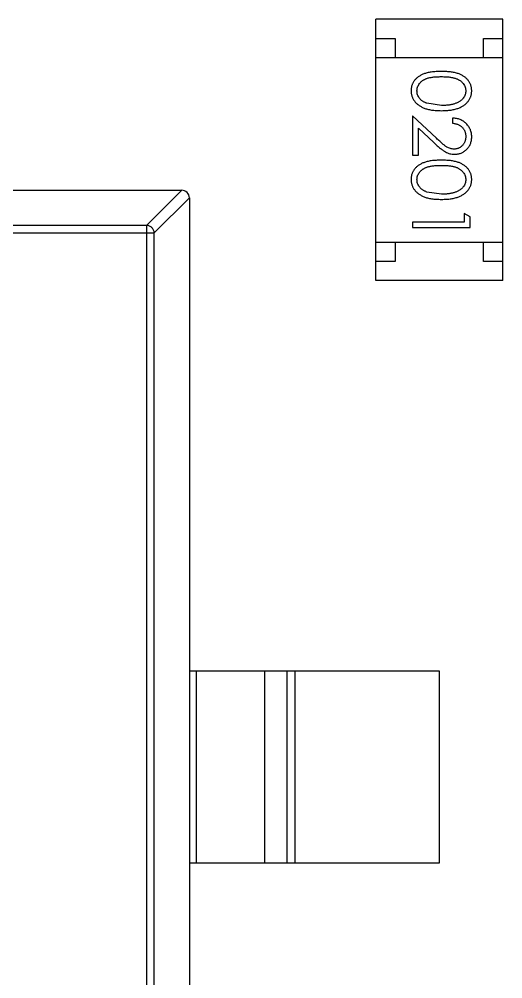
# Model space of a CAD drawing. Header units: inches. Extents: x 246 to 500, y -220 to -17.
# Drawn here: x 436.748 to 438.005, y -149.16 to -146.664 of the extents above; entities that cross this region are included whole.
import ezdxf

# ---------------------------------------------------------------- set-up
doc = ezdxf.new("R2010")
doc.units = ezdxf.units.IN
doc.header["$LTSCALE"] = 1.21
doc.header["$MEASUREMENT"] = 0
doc.layers.get('0').update_dxf_attribs({"linetype": 'CONTINUOUS'})

msp = doc.modelspace()

# ---------------------------------------------------------------- linework, layer by layer
at = {"color": 7, "linetype": 'Continuous'}
for p, q in [((437.675, -147.3436), (437.675, -146.6636)), ((438.005, -146.6636), (437.675, -146.6636)), ((438.005, -147.3436), (438.005, -146.6636)), ((437.675, -146.7136), (437.725, -146.7136)), ((437.725, -146.7136), (437.725, -146.7636)), ((437.955, -146.7636), (437.955, -146.7136)), ((437.955, -146.7136), (438.005, -146.7136)), ((437.675, -146.7636), (438.005, -146.7636)), ((437.8453, -146.8881), (437.8076, -146.8824)), ((437.8324, -146.9732), (437.7703, -146.915)), ((437.7703, -146.915), (437.7703, -147.0169)), ((437.8742, -146.9208), (437.8742, -146.9343)), ((437.7857, -146.9471), (437.8258, -146.9847)), ((437.7857, -147.0169), (437.7857, -146.9471)), ((437.7703, -147.0169), (437.7857, -147.0169)), ((435.51, -147.1087), (437.17, -147.1087)), ((437.0789, -147.2001), (437.1703, -147.1087)), ((437.19, -147.1284), (437.0986, -147.2198)), ((437.19, -147.1287), (437.19, -150.0887)), ((437.8453, -147.1189), (437.8076, -147.1132)), ((437.9203, -147.1777), (437.9049, -147.1689)), ((437.9049, -147.1689), (437.9049, -147.1919)), ((437.9203, -147.2054), (437.9203, -147.1777)), ((437.0789, -147.2001), (435.6011, -147.2001)), ((437.0789, -147.2001), (437.0789, -150.0173)), ((437.7703, -147.1919), (437.7703, -147.2054)), ((437.9049, -147.1919), (437.7703, -147.1919)), ((437.7703, -147.2054), (437.9203, -147.2054)), ((435.5814, -147.2198), (437.0986, -147.2198)), ((437.0986, -149.9976), (437.0986, -147.2198)), ((437.675, -147.2436), (438.005, -147.2436)), ((437.725, -147.2436), (437.725, -147.2936)), ((437.955, -147.2936), (437.955, -147.2436)), ((437.725, -147.2936), (437.675, -147.2936)), ((438.005, -147.2936), (437.955, -147.2936)), ((438.005, -147.3436), (437.675, -147.3436)), ((437.19, -148.3587), (437.84, -148.3587)), ((437.2078, -148.3587), (437.2078, -148.8587)), ((437.386, -148.8587), (437.386, -148.3587)), ((437.4441, -148.8587), (437.4441, -148.3587)), ((437.4639, -148.3587), (437.4639, -148.8587)), ((437.84, -148.3587), (437.84, -148.8587)), ((437.84, -148.8587), (437.19, -148.8587))]:
    msp.add_line(p, q, dxfattribs=at)
msp.add_arc((437.17, -147.1287), 0.02, 359.9999, 89.9999, dxfattribs=at)
for points, knots in [([(437.8453, -146.7996), (437.8429, -146.7997), (437.8382, -146.7997), (437.8315, -146.8), (437.8251, -146.8005), (437.8192, -146.8012), (437.8136, -146.8021), (437.8085, -146.8032), (437.8038, -146.8045), (437.7994, -146.806), (437.7954, -146.8077), (437.7917, -146.8095), (437.7882, -146.8116), (437.785, -146.8137), (437.7821, -146.816), (437.7793, -146.8185), (437.7769, -146.8212), (437.7747, -146.824), (437.7728, -146.8269), (437.7711, -146.8299), (437.7696, -146.833), (437.7685, -146.8362), (437.7676, -146.8395), (437.7669, -146.8428), (437.7665, -146.8463), (437.7665, -146.8486), (437.7665, -146.8498)], [0, 0, 0, 0, 0.068113, 0.132564, 0.193427, 0.250218, 0.303569, 0.353576, 0.400235, 0.443586, 0.484619, 0.524292, 0.56238, 0.599049, 0.63494, 0.669782, 0.704009, 0.737842, 0.771098, 0.803896, 0.836415, 0.868639, 0.900715, 0.933378, 0.966213, 1, 1, 1, 1]), ([(437.9242, -146.8498), (437.9241, -146.8486), (437.9241, -146.8463), (437.9237, -146.8428), (437.9231, -146.8394), (437.9221, -146.8362), (437.9209, -146.8329), (437.9195, -146.8298), (437.9178, -146.8268), (437.9158, -146.8238), (437.9136, -146.821), (437.9112, -146.8184), (437.9084, -146.8159), (437.9055, -146.8136), (437.9023, -146.8114), (437.8988, -146.8094), (437.8951, -146.8076), (437.8911, -146.8059), (437.8868, -146.8044), (437.8821, -146.8031), (437.877, -146.802), (437.8715, -146.8012), (437.8655, -146.8005), (437.8591, -146.8), (437.8523, -146.7997), (437.8477, -146.7997), (437.8453, -146.7996)], [0, 0, 0, 0, 0.033742, 0.066533, 0.099153, 0.13154, 0.164087, 0.196563, 0.229707, 0.263315, 0.297504, 0.331686, 0.366482, 0.4021, 0.438958, 0.476748, 0.515985, 0.556589, 0.599519, 0.645765, 0.695487, 0.748721, 0.805687, 0.866754, 0.931405, 1, 1, 1, 1]), ([(437.7819, -146.8502), (437.7819, -146.8486), (437.7821, -146.8453), (437.7834, -146.8404), (437.7855, -146.8357), (437.7879, -146.8319), (437.7902, -146.8291), (437.7921, -146.827), (437.7942, -146.8251), (437.7965, -146.8233), (437.7991, -146.8217), (437.8018, -146.8202), (437.8047, -146.8189), (437.8078, -146.8176), (437.8112, -146.8165), (437.815, -146.8156), (437.8191, -146.8149), (437.8236, -146.8142), (437.8285, -146.8137), (437.8338, -146.8134), (437.8394, -146.8131), (437.8433, -146.8131), (437.8453, -146.8131)], [0, 0, 0, 0, 0.060034, 0.120278, 0.182348, 0.247919, 0.281641, 0.315701, 0.350322, 0.385703, 0.421819, 0.459196, 0.497866, 0.538301, 0.58121, 0.628183, 0.679403, 0.734699, 0.794074, 0.858416, 0.927049, 1, 1, 1, 1]), ([(437.8453, -146.8131), (437.8473, -146.8131), (437.8512, -146.8131), (437.8569, -146.8134), (437.8622, -146.8137), (437.8671, -146.8142), (437.8716, -146.8148), (437.8758, -146.8157), (437.8795, -146.8166), (437.8829, -146.8177), (437.886, -146.8189), (437.8889, -146.8203), (437.8916, -146.8218), (437.8941, -146.8234), (437.8965, -146.8251), (437.8986, -146.827), (437.9006, -146.829), (437.9028, -146.8319), (437.9052, -146.8357), (437.9073, -146.8404), (437.9085, -146.8453), (437.9087, -146.8486), (437.9088, -146.8502)], [0, 0, 0, 0, 0.073302, 0.142286, 0.206253, 0.266017, 0.321612, 0.372532, 0.419497, 0.462398, 0.502825, 0.541489, 0.579034, 0.615143, 0.650298, 0.684912, 0.718701, 0.752189, 0.817245, 0.879117, 0.939613, 1, 1, 1, 1]), ([(437.7665, -146.8498), (437.7665, -146.851), (437.7665, -146.8534), (437.767, -146.8569), (437.7676, -146.8603), (437.7686, -146.8637), (437.7698, -146.8669), (437.7712, -146.8701), (437.773, -146.8732), (437.775, -146.8762), (437.7772, -146.8791), (437.7797, -146.8818), (437.7825, -146.8844), (437.7856, -146.8868), (437.7889, -146.8891), (437.7924, -146.8912), (437.7962, -146.8931), (437.8003, -146.8949), (437.8047, -146.8965), (437.8094, -146.8978), (437.8145, -146.899), (437.82, -146.8999), (437.8258, -146.9006), (437.832, -146.9012), (437.8385, -146.9015), (437.843, -146.9015), (437.8453, -146.9016)], [0, 0, 0, 0, 0.033824, 0.067298, 0.10028, 0.133019, 0.165736, 0.198792, 0.232372, 0.266409, 0.301016, 0.336196, 0.371972, 0.408574, 0.446394, 0.485225, 0.525372, 0.567224, 0.611081, 0.65775, 0.70702, 0.759235, 0.814484, 0.873227, 0.934937, 1, 1, 1, 1]), ([(437.8076, -146.8824), (437.8066, -146.882), (437.8045, -146.8813), (437.8016, -146.8799), (437.7989, -146.8785), (437.7963, -146.8769), (437.794, -146.8751), (437.7919, -146.8733), (437.79, -146.8713), (437.7877, -146.8685), (437.7854, -146.8648), (437.7834, -146.8601), (437.7821, -146.8552), (437.7819, -146.8519), (437.7819, -146.8502)], [0, 0, 0, 0, 0.075949, 0.148549, 0.218996, 0.286119, 0.351826, 0.416074, 0.478265, 0.540325, 0.660405, 0.774606, 0.887187, 1, 1, 1, 1]), ([(437.8453, -146.9016), (437.8476, -146.9015), (437.8521, -146.9015), (437.8586, -146.9012), (437.8648, -146.9007), (437.8707, -146.8999), (437.8761, -146.8989), (437.8813, -146.8978), (437.886, -146.8964), (437.8904, -146.8948), (437.8945, -146.893), (437.8984, -146.8911), (437.9019, -146.8889), (437.9052, -146.8867), (437.9083, -146.8843), (437.911, -146.8817), (437.9136, -146.879), (437.9158, -146.8761), (437.9178, -146.8731), (437.9195, -146.87), (437.9209, -146.8669), (437.9221, -146.8636), (437.923, -146.8603), (437.9237, -146.8569), (437.9241, -146.8534), (437.9241, -146.851), (437.9242, -146.8498)], [0, 0, 0, 0, 0.065278, 0.127205, 0.186168, 0.241675, 0.294115, 0.343609, 0.390387, 0.434463, 0.476646, 0.517002, 0.555936, 0.593716, 0.630057, 0.665601, 0.700745, 0.734917, 0.768681, 0.802087, 0.834849, 0.867433, 0.900138, 0.932806, 0.966212, 1, 1, 1, 1]), ([(437.9088, -146.8502), (437.9087, -146.8519), (437.9085, -146.8552), (437.9073, -146.86), (437.9051, -146.8647), (437.9028, -146.8684), (437.9005, -146.8713), (437.8985, -146.8733), (437.8963, -146.8753), (437.8938, -146.8771), (437.8911, -146.8788), (437.8881, -146.8803), (437.885, -146.8818), (437.8815, -146.8831), (437.8779, -146.8843), (437.874, -146.8853), (437.8698, -146.8861), (437.8654, -146.8869), (437.8607, -146.8874), (437.8558, -146.8879), (437.8507, -146.888), (437.8471, -146.8881), (437.8453, -146.8881)], [0, 0, 0, 0, 0.059689, 0.119507, 0.181075, 0.246162, 0.279894, 0.314468, 0.350403, 0.387474, 0.426147, 0.466624, 0.508745, 0.553328, 0.600058, 0.649177, 0.700552, 0.754894, 0.811825, 0.871514, 0.934319, 1, 1, 1, 1]), ([(437.9242, -146.9697), (437.9241, -146.968), (437.9241, -146.9647), (437.9234, -146.9599), (437.9223, -146.9553), (437.9207, -146.9509), (437.9187, -146.9466), (437.9163, -146.9426), (437.9135, -146.9388), (437.9102, -146.9352), (437.9065, -146.932), (437.9026, -146.9291), (437.8985, -146.9267), (437.8941, -146.9246), (437.8895, -146.923), (437.8846, -146.9219), (437.8795, -146.9211), (437.876, -146.9209), (437.8742, -146.9208)], [0, 0, 0, 0, 0.06445, 0.126725, 0.187421, 0.247417, 0.306749, 0.366595, 0.427749, 0.490235, 0.553031, 0.614805, 0.676505, 0.738096, 0.801021, 0.864897, 0.931209, 1, 1, 1, 1]), ([(437.8742, -146.9343), (437.8755, -146.9344), (437.8781, -146.9346), (437.8819, -146.9354), (437.8854, -146.9363), (437.8888, -146.9375), (437.8918, -146.9391), (437.8947, -146.9408), (437.8973, -146.9428), (437.8997, -146.9451), (437.9018, -146.9475), (437.9037, -146.9501), (437.9053, -146.9529), (437.9066, -146.9559), (437.9075, -146.9589), (437.9083, -146.9622), (437.9087, -146.9655), (437.9088, -146.9678), (437.9088, -146.969)], [0, 0, 0, 0, 0.073648, 0.143686, 0.210962, 0.275557, 0.338064, 0.399311, 0.4594, 0.51934, 0.579024, 0.637809, 0.695959, 0.754122, 0.813113, 0.873453, 0.935561, 1, 1, 1, 1]), ([(437.8258, -146.9847), (437.8273, -146.9861), (437.8303, -146.9889), (437.8346, -146.9928), (437.8388, -146.9964), (437.8426, -146.9996), (437.8463, -147.0024), (437.8496, -147.0049), (437.8528, -147.007), (437.8566, -147.0093), (437.8614, -147.0117), (437.8673, -147.0136), (437.8733, -147.0148), (437.8775, -147.0149), (437.8796, -147.015)], [0, 0, 0, 0, 0.09953, 0.192079, 0.277712, 0.357454, 0.429648, 0.495771, 0.555538, 0.608657, 0.707578, 0.804328, 0.901298, 1, 1, 1, 1]), ([(437.8784, -147.0016), (437.8767, -147.0015), (437.8735, -147.0014), (437.8687, -147.0003), (437.8641, -146.9986), (437.8603, -146.9967), (437.8572, -146.9946), (437.8545, -146.9927), (437.8515, -146.9904), (437.8483, -146.9877), (437.8447, -146.9846), (437.8409, -146.9812), (437.8367, -146.9773), (437.8339, -146.9746), (437.8324, -146.9732)], [0, 0, 0, 0, 0.088014, 0.174976, 0.2638, 0.355443, 0.406413, 0.465519, 0.533076, 0.609353, 0.693899, 0.787171, 0.889197, 1, 1, 1, 1]), ([(437.9088, -146.969), (437.9088, -146.9701), (437.9087, -146.9723), (437.9083, -146.9756), (437.9076, -146.9787), (437.9066, -146.9816), (437.9053, -146.9845), (437.9038, -146.9872), (437.9019, -146.9897), (437.8998, -146.9922), (437.8976, -146.9944), (437.8951, -146.9963), (437.8926, -146.9979), (437.89, -146.9993), (437.8872, -147.0003), (437.8844, -147.001), (437.8814, -147.0015), (437.8794, -147.0015), (437.8784, -147.0016)], [0, 0, 0, 0, 0.068027, 0.133505, 0.19695, 0.26027, 0.322741, 0.384982, 0.448465, 0.513424, 0.578224, 0.640011, 0.700094, 0.760067, 0.819012, 0.877878, 0.938035, 1, 1, 1, 1]), ([(437.8796, -147.015), (437.8811, -147.015), (437.884, -147.0149), (437.8883, -147.0143), (437.8924, -147.0133), (437.8965, -147.012), (437.9003, -147.0102), (437.904, -147.008), (437.9076, -147.0055), (437.9109, -147.0025), (437.9141, -146.9993), (437.9167, -146.9958), (437.919, -146.992), (437.921, -146.988), (437.9224, -146.9838), (437.9234, -146.9793), (437.9241, -146.9746), (437.9241, -146.9714), (437.9242, -146.9697)], [0, 0, 0, 0, 0.06271, 0.123347, 0.183401, 0.242828, 0.302097, 0.36242, 0.423725, 0.487032, 0.550491, 0.612709, 0.674265, 0.73617, 0.799211, 0.863483, 0.930525, 1, 1, 1, 1]), ([(437.8453, -147.0304), (437.8429, -147.0304), (437.8382, -147.0304), (437.8315, -147.0308), (437.8251, -147.0312), (437.8192, -147.032), (437.8136, -147.0329), (437.8085, -147.0339), (437.8038, -147.0353), (437.7994, -147.0368), (437.7954, -147.0385), (437.7917, -147.0403), (437.7882, -147.0423), (437.785, -147.0445), (437.7821, -147.0468), (437.7793, -147.0493), (437.7769, -147.0519), (437.7747, -147.0547), (437.7728, -147.0577), (437.7711, -147.0607), (437.7696, -147.0638), (437.7685, -147.067), (437.7676, -147.0702), (437.7669, -147.0736), (437.7665, -147.077), (437.7665, -147.0794), (437.7665, -147.0806)], [0, 0, 0, 0, 0.068113, 0.132564, 0.193427, 0.250218, 0.303569, 0.353576, 0.400235, 0.443586, 0.484619, 0.524292, 0.56238, 0.599049, 0.63494, 0.669782, 0.704009, 0.737842, 0.771098, 0.803896, 0.836415, 0.868639, 0.900715, 0.933378, 0.966213, 1, 1, 1, 1]), ([(437.9242, -147.0806), (437.9241, -147.0794), (437.9241, -147.077), (437.9237, -147.0736), (437.9231, -147.0702), (437.9221, -147.0669), (437.9209, -147.0637), (437.9195, -147.0606), (437.9178, -147.0576), (437.9158, -147.0546), (437.9136, -147.0518), (437.9112, -147.0491), (437.9084, -147.0467), (437.9055, -147.0443), (437.9023, -147.0422), (437.8988, -147.0402), (437.8951, -147.0383), (437.8911, -147.0367), (437.8868, -147.0352), (437.8821, -147.0339), (437.877, -147.0328), (437.8715, -147.0319), (437.8655, -147.0313), (437.8591, -147.0308), (437.8523, -147.0304), (437.8477, -147.0304), (437.8453, -147.0304)], [0, 0, 0, 0, 0.033742, 0.066533, 0.099153, 0.13154, 0.164087, 0.196563, 0.229707, 0.263315, 0.297504, 0.331686, 0.366482, 0.4021, 0.438958, 0.476748, 0.515985, 0.556589, 0.599519, 0.645765, 0.695487, 0.748721, 0.805687, 0.866754, 0.931405, 1, 1, 1, 1]), ([(437.7819, -147.081), (437.7819, -147.0794), (437.7821, -147.0761), (437.7834, -147.0712), (437.7855, -147.0664), (437.7879, -147.0627), (437.7902, -147.0598), (437.7921, -147.0578), (437.7942, -147.0559), (437.7965, -147.0541), (437.7991, -147.0525), (437.8018, -147.051), (437.8047, -147.0496), (437.8078, -147.0484), (437.8112, -147.0473), (437.815, -147.0464), (437.8191, -147.0456), (437.8236, -147.045), (437.8285, -147.0445), (437.8338, -147.0441), (437.8394, -147.0439), (437.8433, -147.0439), (437.8453, -147.0439)], [0, 0, 0, 0, 0.060034, 0.120278, 0.182348, 0.247919, 0.281641, 0.315701, 0.350322, 0.385703, 0.421819, 0.459196, 0.497866, 0.538301, 0.58121, 0.628183, 0.679403, 0.734699, 0.794074, 0.858416, 0.927049, 1, 1, 1, 1]), ([(437.8453, -147.0439), (437.8473, -147.0439), (437.8512, -147.0439), (437.8569, -147.0441), (437.8622, -147.0445), (437.8671, -147.045), (437.8716, -147.0456), (437.8758, -147.0464), (437.8795, -147.0473), (437.8829, -147.0484), (437.886, -147.0497), (437.8889, -147.051), (437.8916, -147.0525), (437.8941, -147.0542), (437.8965, -147.0559), (437.8986, -147.0578), (437.9006, -147.0598), (437.9028, -147.0627), (437.9052, -147.0664), (437.9073, -147.0711), (437.9085, -147.076), (437.9087, -147.0793), (437.9088, -147.081)], [0, 0, 0, 0, 0.073302, 0.142286, 0.206253, 0.266017, 0.321612, 0.372532, 0.419497, 0.462398, 0.502825, 0.541489, 0.579034, 0.615143, 0.650298, 0.684912, 0.718701, 0.752189, 0.817245, 0.879117, 0.939613, 1, 1, 1, 1]), ([(437.7665, -147.0806), (437.7665, -147.0818), (437.7665, -147.0841), (437.767, -147.0876), (437.7676, -147.0911), (437.7686, -147.0944), (437.7698, -147.0977), (437.7712, -147.1009), (437.773, -147.104), (437.775, -147.107), (437.7772, -147.1099), (437.7797, -147.1126), (437.7825, -147.1152), (437.7856, -147.1176), (437.7889, -147.1199), (437.7924, -147.1219), (437.7962, -147.1239), (437.8003, -147.1256), (437.8047, -147.1273), (437.8094, -147.1286), (437.8145, -147.1298), (437.82, -147.1307), (437.8258, -147.1314), (437.832, -147.132), (437.8385, -147.1322), (437.843, -147.1323), (437.8453, -147.1323)], [0, 0, 0, 0, 0.033824, 0.067298, 0.10028, 0.133019, 0.165736, 0.198792, 0.232372, 0.266409, 0.301016, 0.336196, 0.371972, 0.408574, 0.446394, 0.485225, 0.525372, 0.567224, 0.611081, 0.65775, 0.70702, 0.759235, 0.814484, 0.873227, 0.934937, 1, 1, 1, 1]), ([(437.8076, -147.1132), (437.8066, -147.1128), (437.8045, -147.112), (437.8016, -147.1107), (437.7989, -147.1093), (437.7963, -147.1076), (437.794, -147.1059), (437.7919, -147.104), (437.79, -147.102), (437.7877, -147.0992), (437.7854, -147.0955), (437.7834, -147.0908), (437.7821, -147.086), (437.7819, -147.0827), (437.7819, -147.081)], [0, 0, 0, 0, 0.075949, 0.148549, 0.218996, 0.286119, 0.351826, 0.416074, 0.478265, 0.540325, 0.660405, 0.774606, 0.887187, 1, 1, 1, 1]), ([(437.8453, -147.1323), (437.8476, -147.1323), (437.8521, -147.1322), (437.8586, -147.132), (437.8648, -147.1314), (437.8707, -147.1307), (437.8761, -147.1297), (437.8813, -147.1286), (437.886, -147.1271), (437.8904, -147.1256), (437.8945, -147.1237), (437.8984, -147.1218), (437.9019, -147.1197), (437.9052, -147.1175), (437.9083, -147.115), (437.911, -147.1125), (437.9136, -147.1098), (437.9158, -147.1069), (437.9178, -147.1039), (437.9195, -147.1008), (437.9209, -147.0976), (437.9221, -147.0944), (437.923, -147.0911), (437.9237, -147.0876), (437.9241, -147.0841), (437.9241, -147.0818), (437.9242, -147.0806)], [0, 0, 0, 0, 0.065278, 0.127205, 0.186168, 0.241675, 0.294115, 0.343609, 0.390387, 0.434463, 0.476646, 0.517002, 0.555936, 0.593716, 0.630057, 0.665601, 0.700745, 0.734917, 0.768681, 0.802087, 0.834849, 0.867433, 0.900138, 0.932806, 0.966212, 1, 1, 1, 1]), ([(437.9088, -147.081), (437.9087, -147.0826), (437.9085, -147.0859), (437.9073, -147.0908), (437.9051, -147.0954), (437.9028, -147.0992), (437.9005, -147.1021), (437.8985, -147.1041), (437.8963, -147.1061), (437.8938, -147.1079), (437.8911, -147.1096), (437.8881, -147.1111), (437.885, -147.1126), (437.8815, -147.1139), (437.8779, -147.115), (437.874, -147.1161), (437.8698, -147.1169), (437.8654, -147.1177), (437.8607, -147.1182), (437.8558, -147.1186), (437.8507, -147.1188), (437.8471, -147.1188), (437.8453, -147.1189)], [0, 0, 0, 0, 0.059689, 0.119507, 0.181075, 0.246162, 0.279894, 0.314468, 0.350403, 0.387474, 0.426147, 0.466624, 0.508745, 0.553328, 0.600058, 0.649177, 0.700552, 0.754894, 0.811825, 0.871514, 0.934319, 1, 1, 1, 1]), ([(437.0986, -147.2198), (437.0985, -147.2173), (437.0974, -147.2122), (437.093, -147.2058), (437.0865, -147.2014), (437.0814, -147.2002), (437.0789, -147.2001)], [0, 0, 0, 0, 0.249032, 0.5, 0.750968, 1, 1, 1, 1])]:
    msp.add_open_spline(points, degree=3, knots=knots, dxfattribs=at)

doc.saveas('drawing.dxf')
